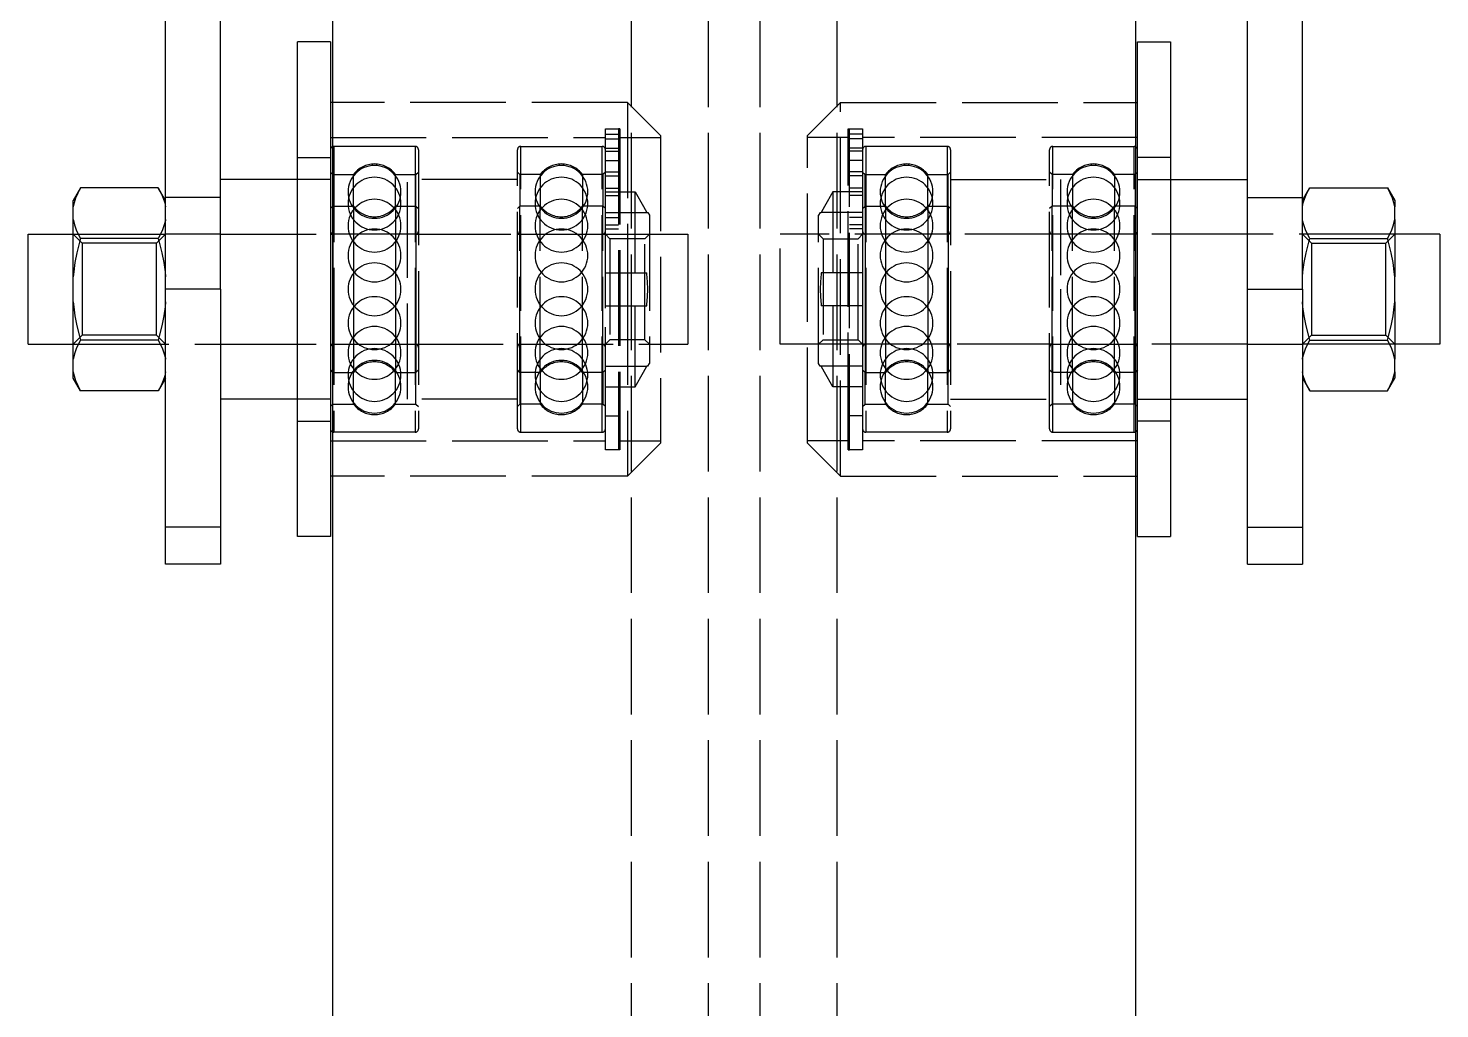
# Model space of a CAD drawing. Extents: x -2061 to 933, y -1034 to 399.
# Drawn here: x -949.7 to -821.4, y 17.4 to 106.6 of the extents above; entities that cross this region are included whole.
import ezdxf

# ---------------------------------------------------------------- set-up
doc = ezdxf.new("R2010")
doc.units = 0
doc.linetypes.add('DASHED', pattern=[11.05, 8.7, -2.35])
doc.linetypes.add('DOT', pattern=[2.2, 1.1, -1.1])
doc.layers.get('0').update_dxf_attribs({"linetype": 'CONTINUOUS'})
doc.layers.add('INVISIBLE', color=6, linetype='DOT')

msp = doc.modelspace()

# ---------------------------------------------------------------- linework, layer by layer
for p, q in [((-922.061476, 174.445422), (-922.061476, -125.554578)), ((-849.061476, 174.445422), (-849.061476, -125.554578)), ((-937.257005, 82.87299), (-937.257005, 142.87299)), ((-932.257005, 82.87299), (-932.257005, 142.87299)), ((-838.865948, 82.87299), (-838.865948, 142.87299)), ((-833.865948, 82.87299), (-833.865948, 142.87299)), ((-925.257005, 92.87299), (-932.257005, 92.87299)), ((-845.865948, 92.87299), (-838.865948, 92.87299)), ((-937.257005, 57.87299), (-937.257005, 82.87299)), ((-932.257005, 82.87299), (-937.257005, 82.87299)), ((-932.257005, 82.87299), (-932.257005, 57.87299)), ((-838.865948, 57.87299), (-838.865948, 82.87299)), ((-838.865948, 82.87299), (-833.865948, 82.87299)), ((-833.865948, 82.87299), (-833.865948, 57.87299)), ((-925.257005, 72.87299), (-932.257005, 72.87299)), ((-845.865948, 72.87299), (-838.865948, 72.87299)), ((-932.257005, 57.87299), (-937.257005, 57.87299)), ((-838.865948, 57.87299), (-833.865948, 57.87299))]:
    msp.add_line(p, q)
at = {"color": 6}
for p, q in [((-922.257005, 105.37299), (-925.257005, 105.37299)), ((-925.257005, 82.87299), (-925.257005, 105.37299)), ((-922.257005, 105.37299), (-922.257005, 60.37299)), ((-848.865948, 105.37299), (-845.865948, 105.37299)), ((-848.865948, 82.87299), (-848.865948, 105.37299)), ((-845.865948, 105.37299), (-845.865948, 60.37299)), ((-922.061476, 99.87299), (-922.257005, 99.87299)), ((-849.061476, 99.87299), (-848.865948, 99.87299)), ((-925.257005, 60.37299), (-925.257005, 82.87299)), ((-848.865948, 60.37299), (-848.865948, 82.87299)), ((-922.061476, 65.87299), (-922.257005, 65.87299)), ((-849.061476, 65.87299), (-848.865948, 65.87299)), ((-922.257005, 60.37299), (-925.257005, 60.37299)), ((-848.865948, 60.37299), (-845.865948, 60.37299))]:
    msp.add_line(p, q, dxfattribs=at)
at = {"color": 1}
for p, q in [((-944.988655, 92.110606), (-945.657005, 90.95299)), ((-945.444431, 91.15885), (-945.579277, 90.7339)), ((-945.251021, 91.613887), (-945.444431, 91.15885)), ((-944.988655, 92.110606), (-945.251021, 91.613887)), ((-937.925355, 92.110594), (-944.988655, 92.110594)), ((-937.257005, 90.95299), (-937.925355, 92.110606)), ((-937.925355, 92.110606), (-937.662989, 91.613887)), ((-937.662989, 91.613887), (-937.469579, 91.15885)), ((-937.469579, 91.15885), (-937.334732, 90.7339)), ((-833.865948, 90.95299), (-833.197598, 92.110606)), ((-833.78822, 90.7339), (-833.653374, 91.15885)), ((-833.653374, 91.15885), (-833.459964, 91.613887)), ((-833.459964, 91.613887), (-833.197598, 92.110606)), ((-833.197598, 92.110594), (-826.134297, 92.110594)), ((-826.134297, 92.110606), (-825.465948, 90.95299)), ((-825.871932, 91.613887), (-826.134297, 92.110606)), ((-825.678522, 91.15885), (-825.871932, 91.613887)), ((-825.543675, 90.7339), (-825.678522, 91.15885)), ((-945.579277, 90.7339), (-945.657007, 90.368283)), ((-945.657005, 90.368291), (-945.657005, 90.95299)), ((-945.657005, 89.234104), (-945.657005, 90.368282)), ((-937.334732, 90.7339), (-937.257003, 90.368283)), ((-833.865949, 90.368283), (-833.78822, 90.7339)), ((-825.465946, 90.368283), (-825.543675, 90.7339)), ((-825.465948, 90.95299), (-825.465948, 90.368291)), ((-825.465948, 89.234104), (-825.465948, 90.368282)), ((-945.657007, 89.234101), (-945.640664, 89.14078)), ((-945.657005, 84.007186), (-945.657005, 89.234095)), ((-945.640664, 89.14078), (-945.540259, 88.729395)), ((-945.540259, 88.729395), (-945.386948, 88.295616)), ((-937.373751, 88.729395), (-937.527062, 88.295616)), ((-937.273346, 89.14078), (-937.373751, 88.729395)), ((-937.257003, 89.234101), (-937.273346, 89.14078)), ((-833.849607, 89.140782), (-833.865949, 89.234101)), ((-833.749201, 88.729394), (-833.849607, 89.140782)), ((-833.595891, 88.295616), (-833.749201, 88.729394)), ((-825.736004, 88.295616), (-825.582694, 88.729394)), ((-825.582694, 88.729394), (-825.482288, 89.140782)), ((-825.482288, 89.140782), (-825.465946, 89.234101)), ((-825.465948, 89.234095), (-825.465948, 84.007186)), ((-945.386948, 88.295616), (-945.171825, 87.828867)), ((-945.171825, 87.828867), (-944.988655, 87.492264)), ((-944.988655, 87.492264), (-945.08449, 87.149345)), ((-937.925355, 87.491792), (-944.988655, 87.491792)), ((-937.742185, 87.828867), (-937.925355, 87.492264)), ((-937.925355, 87.492264), (-937.82952, 87.149345)), ((-937.527062, 88.295616), (-937.742185, 87.828867)), ((-833.380768, 87.828867), (-833.595891, 88.295616)), ((-833.197598, 87.492264), (-833.380768, 87.828867)), ((-833.293433, 87.149345), (-833.197598, 87.492264)), ((-833.197598, 87.491792), (-826.134297, 87.491792)), ((-826.134297, 87.492264), (-825.951128, 87.828867)), ((-826.038463, 87.149345), (-826.134297, 87.492264)), ((-825.951128, 87.828867), (-825.736004, 88.295616)), ((-945.322603, 86.186737), (-945.495406, 85.29976)), ((-945.08449, 87.149345), (-945.322603, 86.186737)), ((-937.82952, 87.149345), (-937.591407, 86.186737)), ((-937.591407, 86.186737), (-937.418604, 85.29976)), ((-833.704348, 85.299764), (-833.531546, 86.186732)), ((-833.531546, 86.186732), (-833.293433, 87.149345)), ((-825.800349, 86.186732), (-826.038463, 87.149345)), ((-825.627547, 85.299764), (-825.800349, 86.186732)), ((-945.495406, 85.29976), (-945.612691, 84.464295)), ((-937.418604, 85.29976), (-937.301319, 84.464295)), ((-833.821634, 84.464295), (-833.704348, 85.299764)), ((-825.510262, 84.464295), (-825.627547, 85.299764)), ((-945.612691, 84.464295), (-945.657005, 84.007186)), ((-945.657005, 81.738794), (-945.657005, 84.007186)), ((-937.301319, 84.464295), (-937.257005, 84.007186)), ((-833.865948, 84.007186), (-833.821634, 84.464295)), ((-825.465948, 84.007186), (-825.510262, 84.464295)), ((-825.465948, 81.738794), (-825.465948, 84.007186)), ((-945.657005, 81.738794), (-945.612691, 81.281685)), ((-945.657005, 76.511885), (-945.657005, 81.738794)), ((-945.612691, 81.281685), (-945.495405, 80.446216)), ((-937.301319, 81.281685), (-937.418605, 80.446216)), ((-937.257005, 81.738794), (-937.301319, 81.281685)), ((-833.821634, 81.281685), (-833.865948, 81.738794)), ((-833.704349, 80.44622), (-833.821634, 81.281685)), ((-825.627547, 80.44622), (-825.510262, 81.281685)), ((-825.510262, 81.281685), (-825.465948, 81.738794)), ((-825.465948, 81.738794), (-825.465948, 76.511885)), ((-945.495405, 80.446216), (-945.322604, 79.559248)), ((-937.418605, 80.446216), (-937.591406, 79.559248)), ((-833.531545, 79.559243), (-833.704349, 80.44622)), ((-825.80035, 79.559243), (-825.627547, 80.44622)), ((-945.322604, 79.559248), (-945.08449, 78.596635)), ((-945.08449, 78.596635), (-944.988655, 78.253716)), ((-937.82952, 78.596635), (-937.925355, 78.253716)), ((-937.591406, 79.559248), (-937.82952, 78.596635)), ((-833.293433, 78.596635), (-833.531545, 79.559243)), ((-833.197598, 78.253716), (-833.293433, 78.596635)), ((-826.134297, 78.253716), (-826.038463, 78.596635)), ((-826.038463, 78.596635), (-825.80035, 79.559243)), ((-945.386948, 77.450364), (-945.540259, 77.016586)), ((-945.171825, 77.917113), (-945.386948, 77.450364)), ((-944.988655, 78.253716), (-945.171825, 77.917113)), ((-937.925355, 78.254188), (-944.988655, 78.254188)), ((-937.925355, 78.253716), (-937.742185, 77.917113)), ((-937.742185, 77.917113), (-937.527062, 77.450364)), ((-937.527062, 77.450364), (-937.373751, 77.016586)), ((-833.749202, 77.016585), (-833.595891, 77.450364)), ((-833.595891, 77.450364), (-833.380768, 77.917113)), ((-833.380768, 77.917113), (-833.197598, 78.253716)), ((-833.197598, 78.254188), (-826.134297, 78.254188)), ((-825.951128, 77.917113), (-826.134297, 78.253716)), ((-825.736004, 77.450364), (-825.951128, 77.917113)), ((-825.582694, 77.016585), (-825.736004, 77.450364)), ((-945.640664, 76.605198), (-945.657007, 76.511879)), ((-945.657005, 75.377698), (-945.657005, 76.511876)), ((-945.540259, 77.016586), (-945.640664, 76.605198)), ((-937.373751, 77.016586), (-937.273345, 76.605198)), ((-937.273345, 76.605198), (-937.257003, 76.511879)), ((-833.865949, 76.511879), (-833.849607, 76.6052)), ((-833.849607, 76.6052), (-833.749202, 77.016585)), ((-825.482289, 76.6052), (-825.582694, 77.016585)), ((-825.465946, 76.511879), (-825.482289, 76.6052)), ((-825.465948, 75.377698), (-825.465948, 76.511876)), ((-945.657007, 75.377697), (-945.579277, 75.01208)), ((-945.657005, 74.79299), (-945.657005, 75.377689)), ((-944.988655, 73.635374), (-945.657005, 74.79299)), ((-945.579277, 75.01208), (-945.444431, 74.58713)), ((-945.444431, 74.58713), (-945.251021, 74.132093)), ((-937.257005, 74.79299), (-937.925355, 73.635374)), ((-937.469579, 74.58713), (-937.662989, 74.132093)), ((-937.334732, 75.01208), (-937.469579, 74.58713)), ((-937.257003, 75.377697), (-937.334732, 75.01208)), ((-833.78822, 75.01208), (-833.865949, 75.377697)), ((-833.865948, 74.79299), (-833.197598, 73.635374)), ((-833.653374, 74.58713), (-833.78822, 75.01208)), ((-833.459964, 74.132093), (-833.653374, 74.58713)), ((-826.134297, 73.635374), (-825.465948, 74.79299)), ((-825.871932, 74.132093), (-825.678522, 74.58713)), ((-825.678522, 74.58713), (-825.543675, 75.01208)), ((-825.543675, 75.01208), (-825.465946, 75.377697)), ((-825.465948, 75.377689), (-825.465948, 74.79299)), ((-945.251021, 74.132093), (-944.988655, 73.635374)), ((-937.925355, 73.635386), (-944.988655, 73.635386)), ((-944.988655, 73.635374), (-944.988655, 73.635374)), ((-937.662989, 74.132093), (-937.925355, 73.635374)), ((-937.925355, 73.635374), (-937.925355, 73.635374)), ((-833.197598, 73.635374), (-833.459964, 74.132093)), ((-833.197598, 73.635386), (-826.134297, 73.635386)), ((-833.197598, 73.635374), (-833.197598, 73.635374)), ((-826.134297, 73.635374), (-825.871932, 74.132093)), ((-826.134297, 73.635374), (-826.134297, 73.635374))]:
    msp.add_line(p, q, dxfattribs=at)
at = {"color": 2}
for p, q in [((-949.747481, 87.87299), (-945.657005, 87.87299)), ((-949.747481, 77.87299), (-949.747481, 87.87299)), ((-821.375472, 87.87299), (-825.465948, 87.87299)), ((-821.375472, 87.87299), (-821.375472, 82.87299)), ((-821.375472, 82.87299), (-821.375472, 77.87299)), ((-949.747481, 77.87299), (-945.657005, 77.87299)), ((-821.375472, 77.87299), (-825.465948, 77.87299))]:
    msp.add_line(p, q, dxfattribs=at)
at = {"layer": 'INVISIBLE', "linetype": 'DASHED'}
for p, q in [((-894.911476, 174.445422), (-894.911476, -125.554578)), ((-887.911476, 174.445422), (-887.911476, -125.554578)), ((-883.211476, 174.445422), (-883.211476, -125.554578)), ((-876.211476, 174.445422), (-876.211476, -125.554578)), ((-895.257005, 99.87299), (-922.061476, 99.87299)), ((-895.257005, 99.87299), (-895.257005, 82.87299)), ((-895.257005, 99.87299), (-892.257005, 96.87299)), ((-875.865948, 99.87299), (-878.865948, 96.87299)), ((-875.865948, 65.87299), (-875.865948, 99.87299)), ((-875.865948, 99.87299), (-849.061476, 99.87299)), ((-922.257005, 96.67299), (-897.257005, 96.67299)), ((-897.257005, 97.47299), (-896.057005, 97.47299)), ((-897.257005, 97.402687), (-897.257005, 97.47299)), ((-897.257005, 97.40107), (-897.257005, 97.402687)), ((-897.257005, 97.192455), (-897.257005, 97.40107)), ((-897.257005, 97.186004), (-897.257005, 97.192455)), ((-897.257005, 96.844319), (-897.257005, 97.186004)), ((-897.257005, 96.975507), (-896.057005, 96.975507)), ((-897.257005, 96.829911), (-897.257005, 96.844319)), ((-897.257005, 96.361631), (-897.257005, 96.829911)), ((-897.257005, 96.574706), (-896.057005, 96.574706)), ((-897.257005, 96.336301), (-897.257005, 96.361631)), ((-897.257005, 95.74904), (-897.257005, 96.336301)), ((-896.057005, 97.47299), (-896.057005, 68.27299)), ((-895.957005, 97.47299), (-896.057005, 97.47299)), ((-895.957005, 97.47299), (-895.957005, 68.27299)), ((-895.957005, 96.67299), (-892.257005, 96.67299)), ((-892.257005, 96.87299), (-892.257005, 68.87299)), ((-878.865948, 82.87299), (-878.865948, 96.87299)), ((-875.165948, 96.67299), (-878.865948, 96.67299)), ((-875.165948, 70.229019), (-875.165948, 97.47299)), ((-875.165948, 97.47299), (-873.865948, 97.47299)), ((-875.065948, 68.27299), (-875.065948, 97.47299)), ((-873.865948, 96.975507), (-875.065948, 96.975507)), ((-873.865948, 96.574706), (-875.065948, 96.574706)), ((-873.865948, 97.47299), (-873.865948, 97.402687)), ((-873.865948, 97.402687), (-873.865948, 97.40107)), ((-873.865948, 97.40107), (-873.865948, 97.192455)), ((-873.865948, 97.192455), (-873.865948, 97.186004)), ((-873.865948, 97.186004), (-873.865948, 96.844319)), ((-873.865948, 96.844319), (-873.865948, 96.829911)), ((-873.865948, 96.829911), (-873.865948, 96.361631)), ((-848.865948, 96.67299), (-873.865948, 96.67299)), ((-873.865948, 96.361631), (-873.865948, 96.336301)), ((-873.865948, 96.336301), (-873.865948, 95.74904)), ((-921.957005, 95.87299), (-921.957005, 82.87299)), ((-914.557005, 95.87299), (-921.957005, 95.87299)), ((-914.557005, 95.87299), (-914.557005, 82.87299)), ((-914.257005, 95.57299), (-914.257005, 82.87299)), ((-905.257005, 70.17299), (-905.257005, 95.57299)), ((-904.957005, 69.87299), (-904.957005, 95.87299)), ((-904.957005, 95.87299), (-897.557005, 95.87299)), ((-897.557005, 69.87299), (-897.557005, 95.87299)), ((-897.257005, 95.710036), (-897.257005, 95.74904)), ((-897.257005, 95.719386), (-896.057005, 95.719386)), ((-897.257005, 95.012446), (-897.257005, 95.710036)), ((-897.257005, 95.430026), (-896.057005, 95.430026)), ((-897.257005, 94.957288), (-897.257005, 95.012446)), ((-873.865948, 95.719386), (-875.065948, 95.719386)), ((-873.865948, 95.430026), (-875.065948, 95.430026)), ((-873.865948, 95.74904), (-873.865948, 95.710036)), ((-873.865948, 95.710036), (-873.865948, 95.012446)), ((-873.865948, 95.012446), (-873.865948, 94.957288)), ((-873.565948, 95.87299), (-873.565948, 82.87299)), ((-866.165948, 95.87299), (-873.565948, 95.87299)), ((-866.165948, 95.87299), (-866.165948, 82.87299)), ((-865.865948, 95.57299), (-865.865948, 82.87299)), ((-856.865948, 70.17299), (-856.865948, 95.57299)), ((-856.565948, 69.87299), (-856.565948, 95.87299)), ((-856.565948, 95.87299), (-849.165948, 95.87299)), ((-849.165948, 69.87299), (-849.165948, 95.87299)), ((-925.257005, 94.87299), (-922.257005, 94.87299)), ((-897.257005, 94.085472), (-897.257005, 94.957288)), ((-897.257005, 94.574706), (-896.057005, 94.574706)), ((-897.257005, 93.196749), (-897.257005, 94.085472)), ((-873.865948, 94.574706), (-875.065948, 94.574706)), ((-873.865948, 94.957288), (-873.865948, 94.158943)), ((-873.865948, 94.158943), (-873.865948, 94.085472)), ((-873.865948, 94.085472), (-873.865948, 93.196749)), ((-845.865948, 94.87299), (-848.865948, 94.87299)), ((-922.257005, 92.87299), (-925.257005, 92.87299)), ((-922.257005, 93.53799), (-922.032005, 93.31299)), ((-922.032005, 90.43299), (-922.032005, 93.31299)), ((-922.032005, 93.31299), (-920.177005, 93.31299)), ((-920.177005, 90.43299), (-920.177005, 93.31299)), ((-916.337005, 90.43299), (-916.337005, 93.31299)), ((-916.337005, 93.31299), (-914.482005, 93.31299)), ((-915.257005, 72.87299), (-915.257005, 92.87299)), ((-905.257005, 92.87299), (-915.257005, 92.87299)), ((-914.482005, 93.31299), (-914.257005, 93.53799)), ((-914.482005, 90.43299), (-914.482005, 93.31299)), ((-905.032005, 93.31299), (-905.257005, 93.53799)), ((-905.032005, 93.31299), (-905.032005, 90.43299)), ((-903.177005, 93.31299), (-905.032005, 93.31299)), ((-903.177005, 93.31299), (-903.177005, 90.43299)), ((-897.482005, 93.31299), (-899.337005, 93.31299)), ((-899.337005, 93.31299), (-899.337005, 90.43299)), ((-897.257005, 93.53799), (-897.482005, 93.31299)), ((-897.482005, 93.31299), (-897.482005, 90.43299)), ((-897.257005, 93.555542), (-896.057005, 93.555542)), ((-897.257005, 93.196749), (-896.057005, 93.196749)), ((-897.257005, 93.10318), (-897.257005, 93.196749)), ((-897.257005, 92.135132), (-897.257005, 93.10318)), ((-873.865948, 93.555542), (-875.065948, 93.555542)), ((-873.865948, 93.196749), (-875.065948, 93.196749)), ((-873.865948, 93.53799), (-873.640948, 93.31299)), ((-873.865948, 93.196749), (-873.865948, 93.10318)), ((-873.865948, 93.10318), (-873.865948, 92.135132)), ((-873.640948, 90.43299), (-873.640948, 93.31299)), ((-873.640948, 93.31299), (-871.785948, 93.31299)), ((-871.785948, 90.43299), (-871.785948, 93.31299)), ((-867.945948, 90.43299), (-867.945948, 93.31299)), ((-867.945948, 93.31299), (-866.090948, 93.31299)), ((-866.090948, 93.31299), (-865.865948, 93.53799)), ((-866.090948, 90.43299), (-866.090948, 93.31299)), ((-865.865948, 92.87299), (-855.865948, 92.87299)), ((-856.640948, 93.31299), (-856.865948, 93.53799)), ((-856.640948, 93.31299), (-856.640948, 90.43299)), ((-854.785948, 93.31299), (-856.640948, 93.31299)), ((-855.865948, 92.87299), (-855.865948, 82.87299)), ((-854.785948, 93.31299), (-854.785948, 90.43299)), ((-850.945948, 93.31299), (-850.945948, 90.43299)), ((-849.090948, 93.31299), (-850.945948, 93.31299)), ((-848.865948, 93.53799), (-849.090948, 93.31299)), ((-849.090948, 93.31299), (-849.090948, 90.43299)), ((-848.865948, 92.87299), (-845.865948, 92.87299)), ((-932.257005, 91.222355), (-937.257005, 91.222355)), ((-897.257005, 92.020089), (-897.257005, 92.135132)), ((-897.257005, 92.065378), (-896.057005, 92.065378)), ((-897.257005, 90.984315), (-897.257005, 92.020089)), ((-897.257005, 91.74711), (-894.556043, 91.747004)), ((-897.257005, 91.393566), (-896.057005, 91.393566)), ((-894.556043, 84.373614), (-894.556043, 91.747004)), ((-894.556041, 91.747001), (-893.798094, 90.412483)), ((-876.566911, 91.747001), (-877.324854, 90.412491)), ((-873.865948, 91.74711), (-876.56691, 91.74711)), ((-876.56691, 91.747004), (-876.56691, 84.373614)), ((-873.865948, 92.065378), (-875.065948, 92.065378)), ((-873.865948, 91.393566), (-875.065948, 91.393566)), ((-873.865948, 92.135132), (-873.865948, 92.020089)), ((-873.865948, 92.020089), (-873.865948, 90.984315)), ((-838.865948, 91.222355), (-833.865948, 91.222355)), ((-922.257005, 90.20799), (-922.032005, 90.43299)), ((-922.032005, 90.43299), (-922.032005, 82.87299)), ((-922.032005, 90.43299), (-920.177005, 90.43299)), ((-920.177005, 90.43299), (-920.177005, 82.87299)), ((-916.337005, 90.43299), (-916.337005, 82.87299)), ((-916.337005, 90.43299), (-914.482005, 90.43299)), ((-914.482005, 90.43299), (-914.482005, 82.87299)), ((-914.482005, 90.43299), (-914.257005, 90.20799)), ((-905.032005, 90.43299), (-905.257005, 90.20799)), ((-905.032005, 75.31299), (-905.032005, 90.43299)), ((-903.177005, 90.43299), (-905.032005, 90.43299)), ((-903.177005, 75.31299), (-903.177005, 90.43299)), ((-897.482005, 90.43299), (-899.337005, 90.43299)), ((-899.337005, 75.31299), (-899.337005, 90.43299)), ((-897.482005, 75.31299), (-897.482005, 90.43299)), ((-897.257005, 90.20799), (-897.482005, 90.43299)), ((-897.257005, 90.846872), (-897.257005, 90.984315)), ((-897.257005, 89.755382), (-897.257005, 90.846872)), ((-897.257005, 89.87299), (-893.493105, 89.87299)), ((-893.798094, 90.412483), (-893.493096, 89.872999)), ((-893.493096, 89.872999), (-893.401342, 89.87299)), ((-893.401342, 89.87299), (-893.257005, 89.62299)), ((-877.72161, 89.87299), (-877.865948, 89.62299)), ((-877.72161, 89.87299), (-877.629848, 89.872976)), ((-877.324854, 90.412491), (-877.629848, 89.872976)), ((-873.865948, 89.87299), (-877.629848, 89.87299)), ((-873.865948, 90.984315), (-873.865948, 90.846872)), ((-873.865948, 90.846872), (-873.865948, 89.755382)), ((-873.865948, 90.20799), (-873.640948, 90.43299)), ((-873.640948, 90.43299), (-873.640948, 82.87299)), ((-873.640948, 90.43299), (-871.785948, 90.43299)), ((-871.785948, 90.43299), (-871.785948, 82.87299)), ((-867.945948, 90.43299), (-867.945948, 82.87299)), ((-867.945948, 90.43299), (-866.090948, 90.43299)), ((-866.090948, 90.43299), (-866.090948, 82.87299)), ((-866.090948, 90.43299), (-865.865948, 90.20799)), ((-856.640948, 90.43299), (-856.865948, 90.20799)), ((-856.640948, 75.31299), (-856.640948, 90.43299)), ((-854.785948, 90.43299), (-856.640948, 90.43299)), ((-854.785948, 75.31299), (-854.785948, 90.43299)), ((-850.945948, 75.31299), (-850.945948, 90.43299)), ((-849.090948, 90.43299), (-850.945948, 90.43299)), ((-849.090948, 75.31299), (-849.090948, 90.43299)), ((-848.865948, 90.20799), (-849.090948, 90.43299)), ((-897.257005, 89.595088), (-897.257005, 89.755382)), ((-897.257005, 88.460168), (-897.257005, 89.595088)), ((-897.257005, 89.393566), (-896.057005, 89.393566)), ((-897.257005, 88.721753), (-896.057005, 88.721753)), ((-893.257005, 89.62299), (-893.257005, 76.12299)), ((-877.865948, 76.12299), (-877.865948, 89.62299)), ((-873.865948, 89.393566), (-875.065948, 89.393566)), ((-873.865948, 88.721753), (-875.065948, 88.721753)), ((-873.865948, 89.755382), (-873.865948, 89.595088)), ((-873.865948, 89.595088), (-873.865948, 88.460168)), ((-945.657005, 87.87299), (-944.845205, 87.06119)), ((-945.657005, 87.87299), (-937.257005, 87.87299)), ((-937.257005, 87.87299), (-938.068805, 87.06119)), ((-932.257005, 87.87299), (-937.257005, 87.87299)), ((-932.257005, 87.87299), (-922.257005, 87.87299)), ((-922.257005, 87.87299), (-921.957005, 87.87299)), ((-914.557005, 87.87299), (-921.957005, 87.87299)), ((-914.557005, 87.87299), (-905.257005, 87.87299)), ((-905.257005, 87.87299), (-897.259005, 87.87299)), ((-897.257005, 88.27707), (-897.257005, 88.460168)), ((-897.257005, 88.374402), (-896.057005, 88.374402)), ((-897.257005, 87.111146), (-897.257005, 88.27707)), ((-896.851105, 87.46709), (-897.257005, 87.87299)), ((-897.257005, 87.87299), (-893.257005, 87.87299)), ((-893.662905, 87.46709), (-896.851105, 87.46709)), ((-896.851105, 87.46709), (-896.851105, 78.27889)), ((-893.662905, 87.46709), (-893.257005, 87.87299)), ((-893.662905, 78.27889), (-893.662905, 87.46709)), ((-893.257005, 87.87299), (-889.747481, 87.87299)), ((-889.747481, 87.87299), (-889.747481, 82.87299)), ((-881.375472, 77.87299), (-881.375472, 87.87299)), ((-865.865948, 87.87299), (-881.375472, 87.87299)), ((-877.460048, 87.46709), (-877.865948, 87.87299)), ((-877.460048, 87.46709), (-874.271848, 87.46709)), ((-877.460048, 87.46709), (-877.460048, 78.27889)), ((-873.865948, 88.374402), (-875.065948, 88.374402)), ((-874.271848, 87.46709), (-873.865948, 87.87299)), ((-874.271848, 78.27889), (-874.271848, 87.46709)), ((-873.865948, 88.460168), (-873.865948, 88.27707)), ((-873.865948, 88.27707), (-873.865948, 87.111146)), ((-855.865948, 87.87299), (-865.865948, 87.87299)), ((-848.865948, 87.87299), (-855.865948, 87.87299)), ((-838.865948, 87.87299), (-848.865948, 87.87299)), ((-825.465948, 87.87299), (-838.865948, 87.87299)), ((-833.865948, 87.87299), (-833.054148, 87.06119)), ((-825.465948, 87.87299), (-826.277748, 87.06119)), ((-938.068805, 87.06119), (-944.845205, 87.06119)), ((-944.845205, 87.06119), (-944.845205, 82.87299)), ((-938.068805, 78.68479), (-938.068805, 87.06119)), ((-897.257005, 86.905807), (-897.257005, 87.111146)), ((-897.257005, 85.721309), (-897.257005, 86.905807)), ((-873.865948, 87.111146), (-873.865948, 86.905807)), ((-873.865948, 86.905807), (-873.865948, 85.721309)), ((-833.054148, 87.06119), (-826.277748, 87.06119)), ((-833.054148, 87.06119), (-833.054148, 82.87299)), ((-826.277748, 78.68479), (-826.277748, 87.06119)), ((-897.257005, 85.494807), (-897.257005, 85.721309)), ((-897.257005, 84.30404), (-897.257005, 85.494807)), ((-873.865948, 85.721309), (-873.865948, 85.494807)), ((-873.865948, 85.494807), (-873.865948, 84.30404)), ((-897.257005, 84.37299), (-894.556043, 84.373614)), ((-897.257005, 84.057975), (-897.257005, 84.30404)), ((-897.257005, 82.87299), (-897.257005, 84.057975)), ((-894.556041, 84.373614), (-893.493105, 84.373182)), ((-893.480525, 84.265418), (-893.493105, 84.373182)), ((-893.420903, 83.562512), (-893.480525, 84.265418)), ((-893.401342, 82.87299), (-893.420903, 83.562512)), ((-877.702051, 83.562498), (-877.72161, 82.87299)), ((-877.642432, 84.265381), (-877.702051, 83.562498)), ((-877.629857, 84.373002), (-877.642432, 84.265381)), ((-876.566911, 84.373614), (-877.629857, 84.373002)), ((-873.865948, 84.37299), (-876.56691, 84.37299)), ((-873.865948, 84.30404), (-873.865948, 84.057975)), ((-873.865948, 84.057975), (-873.865948, 82.87299)), ((-944.845205, 82.87299), (-944.845205, 78.68479)), ((-922.032005, 82.87299), (-922.032005, 75.31299)), ((-921.957005, 82.87299), (-921.957005, 69.87299)), ((-920.177005, 82.87299), (-920.177005, 75.31299)), ((-916.337005, 82.87299), (-916.337005, 75.31299)), ((-914.557005, 82.87299), (-914.557005, 69.87299)), ((-914.482005, 82.87299), (-914.482005, 75.31299)), ((-914.257005, 82.87299), (-914.257005, 70.17299)), ((-897.257005, 82.609468), (-897.257005, 82.87299)), ((-897.257005, 81.44194), (-897.257005, 82.609468)), ((-895.257005, 82.87299), (-895.257005, 65.87299)), ((-893.480521, 81.480599), (-893.420902, 82.183482)), ((-893.420902, 82.183482), (-893.401342, 82.87299)), ((-889.747481, 82.87299), (-889.747481, 77.87299)), ((-878.865948, 68.87299), (-878.865948, 82.87299)), ((-877.72161, 82.87299), (-877.70205, 82.183468)), ((-877.70205, 82.183468), (-877.642427, 81.480562)), ((-873.865948, 82.87299), (-873.865948, 82.609468)), ((-873.865948, 82.609468), (-873.865948, 81.44194)), ((-873.640948, 82.87299), (-873.640948, 75.31299)), ((-873.565948, 82.87299), (-873.565948, 69.87299)), ((-871.785948, 82.87299), (-871.785948, 75.31299)), ((-867.945948, 82.87299), (-867.945948, 75.31299)), ((-866.165948, 82.87299), (-866.165948, 69.87299)), ((-866.090948, 82.87299), (-866.090948, 75.31299)), ((-865.865948, 82.87299), (-865.865948, 70.17299)), ((-855.865948, 82.87299), (-855.865948, 72.87299)), ((-833.054148, 82.87299), (-833.054148, 78.68479)), ((-897.257005, 81.163556), (-897.257005, 81.44194)), ((-897.257005, 81.37299), (-894.556043, 81.37299)), ((-897.257005, 70.733534), (-897.257005, 81.163556)), ((-894.556043, 73.998976), (-894.556043, 81.372366)), ((-894.556041, 81.372366), (-893.493096, 81.372978)), ((-893.493096, 81.372978), (-893.480521, 81.480599)), ((-877.642427, 81.480562), (-877.629848, 81.372798)), ((-876.566911, 81.372366), (-877.629848, 81.372798)), ((-873.865948, 81.37299), (-876.56691, 81.372366)), ((-876.56691, 81.372366), (-876.56691, 73.998976)), ((-873.865948, 81.44194), (-873.865948, 81.163556)), ((-873.865948, 81.163556), (-873.865948, 80.024671)), ((-873.865948, 80.024671), (-873.865948, 79.734488)), ((-873.865948, 79.734488), (-873.865948, 78.634834)), ((-945.657005, 77.87299), (-944.845205, 78.68479)), ((-938.068805, 78.68479), (-944.845205, 78.68479)), ((-937.257005, 77.87299), (-938.068805, 78.68479)), ((-873.865948, 78.634834), (-873.865948, 78.336344)), ((-873.865948, 78.336344), (-873.865948, 77.285812)), ((-833.865948, 77.87299), (-833.054148, 78.68479)), ((-833.054148, 78.68479), (-826.277748, 78.68479)), ((-825.465948, 77.87299), (-826.277748, 78.68479)), ((-945.657005, 77.87299), (-932.257005, 77.87299)), ((-932.257005, 77.87299), (-922.257005, 77.87299)), ((-922.257005, 77.87299), (-915.257005, 77.87299)), ((-915.257005, 77.87299), (-905.257005, 77.87299)), ((-905.257005, 77.87299), (-889.747481, 77.87299)), ((-896.851105, 78.27889), (-897.257005, 77.87299)), ((-893.662905, 78.27889), (-896.851105, 78.27889)), ((-893.662905, 78.27889), (-893.257005, 77.87299)), ((-877.865948, 77.87299), (-881.375472, 77.87299)), ((-877.460048, 78.27889), (-877.865948, 77.87299)), ((-873.865948, 77.87299), (-877.865948, 77.87299)), ((-877.460048, 78.27889), (-874.271848, 78.27889)), ((-874.271848, 78.27889), (-873.865948, 77.87299)), ((-873.865948, 77.285812), (-873.865948, 76.982899)), ((-865.865948, 77.87299), (-873.863948, 77.87299)), ((-856.565948, 77.87299), (-865.865948, 77.87299)), ((-856.565948, 77.87299), (-849.165948, 77.87299)), ((-848.865948, 77.87299), (-849.165948, 77.87299)), ((-838.865948, 77.87299), (-848.865948, 77.87299)), ((-838.865948, 77.87299), (-833.865948, 77.87299)), ((-825.465948, 77.87299), (-833.865948, 77.87299)), ((-897.257005, 75.87299), (-893.493105, 75.87299)), ((-893.798099, 75.333489), (-893.493105, 75.873004)), ((-893.401342, 75.87299), (-893.493105, 75.873004)), ((-893.401342, 75.87299), (-893.257005, 76.12299)), ((-877.72161, 75.87299), (-877.865948, 76.12299)), ((-877.629857, 75.872981), (-877.72161, 75.87299)), ((-877.324858, 75.333497), (-877.629857, 75.872981)), ((-873.865948, 75.87299), (-877.629848, 75.87299)), ((-873.865948, 76.982899), (-873.865948, 75.990598)), ((-873.865948, 75.990598), (-873.865948, 75.68749)), ((-922.257005, 75.53799), (-922.032005, 75.31299)), ((-922.032005, 72.43299), (-922.032005, 75.31299)), ((-922.032005, 75.31299), (-920.177005, 75.31299)), ((-920.177005, 72.43299), (-920.177005, 75.31299)), ((-916.337005, 72.43299), (-916.337005, 75.31299)), ((-916.337005, 75.31299), (-914.482005, 75.31299)), ((-914.482005, 75.31299), (-914.257005, 75.53799)), ((-914.482005, 72.43299), (-914.482005, 75.31299)), ((-905.032005, 75.31299), (-905.257005, 75.53799)), ((-905.032005, 75.31299), (-905.032005, 72.43299)), ((-903.177005, 75.31299), (-905.032005, 75.31299)), ((-903.177005, 75.31299), (-903.177005, 72.43299)), ((-899.337005, 75.31299), (-899.337005, 72.43299)), ((-897.482005, 75.31299), (-899.337005, 75.31299)), ((-897.257005, 75.53799), (-897.482005, 75.31299)), ((-897.482005, 75.31299), (-897.482005, 72.43299)), ((-894.556041, 73.998979), (-893.798099, 75.333489)), ((-876.566911, 73.998979), (-877.324858, 75.333497)), ((-873.865948, 75.68749), (-873.865948, 74.761665)), ((-873.865948, 75.53799), (-873.640948, 75.31299)), ((-873.865948, 74.761665), (-873.865948, 74.462879)), ((-873.865948, 74.462879), (-873.865948, 73.610848)), ((-873.640948, 72.43299), (-873.640948, 75.31299)), ((-873.640948, 75.31299), (-871.785948, 75.31299)), ((-871.785948, 72.43299), (-871.785948, 75.31299)), ((-867.945948, 72.43299), (-867.945948, 75.31299)), ((-867.945948, 75.31299), (-866.090948, 75.31299)), ((-866.090948, 75.31299), (-865.865948, 75.53799)), ((-866.090948, 72.43299), (-866.090948, 75.31299)), ((-856.640948, 75.31299), (-856.865948, 75.53799)), ((-856.640948, 75.31299), (-856.640948, 72.43299)), ((-854.785948, 75.31299), (-856.640948, 75.31299)), ((-854.785948, 75.31299), (-854.785948, 72.43299)), ((-850.945948, 75.31299), (-850.945948, 72.43299)), ((-849.090948, 75.31299), (-850.945948, 75.31299)), ((-848.865948, 75.53799), (-849.090948, 75.31299)), ((-849.090948, 75.31299), (-849.090948, 72.43299)), ((-897.257005, 73.99887), (-894.556043, 73.99887)), ((-873.865948, 73.99887), (-876.56691, 73.998976)), ((-873.865948, 73.610848), (-873.865948, 73.321133)), ((-873.865948, 73.321133), (-873.865948, 72.549231)), ((-922.257005, 72.87299), (-925.257005, 72.87299)), ((-922.257005, 72.20799), (-922.032005, 72.43299)), ((-922.032005, 72.43299), (-920.177005, 72.43299)), ((-916.337005, 72.43299), (-914.482005, 72.43299)), ((-905.257005, 72.87299), (-915.257005, 72.87299)), ((-914.482005, 72.43299), (-914.257005, 72.20799)), ((-905.032005, 72.43299), (-905.257005, 72.20799)), ((-903.177005, 72.43299), (-905.032005, 72.43299)), ((-897.482005, 72.43299), (-899.337005, 72.43299)), ((-897.257005, 72.20799), (-897.482005, 72.43299)), ((-873.865948, 72.549231), (-873.865948, 72.273503)), ((-873.865948, 72.20799), (-873.640948, 72.43299)), ((-873.865948, 72.273503), (-873.865948, 71.587037)), ((-873.640948, 72.43299), (-871.785948, 72.43299)), ((-867.945948, 72.43299), (-866.090948, 72.43299)), ((-866.090948, 72.43299), (-865.865948, 72.20799)), ((-865.865948, 72.87299), (-855.865948, 72.87299)), ((-856.640948, 72.43299), (-856.865948, 72.20799)), ((-854.785948, 72.43299), (-856.640948, 72.43299)), ((-849.090948, 72.43299), (-850.945948, 72.43299)), ((-848.865948, 72.20799), (-849.090948, 72.43299)), ((-848.865948, 72.87299), (-845.865948, 72.87299)), ((-925.257005, 70.87299), (-922.257005, 70.87299)), ((-897.257005, 71.36581), (-896.057005, 71.36581)), ((-897.257005, 70.500846), (-897.257005, 70.733534)), ((-873.865948, 71.36581), (-875.065948, 71.36581)), ((-873.865948, 71.587037), (-873.865948, 71.330309)), ((-873.865948, 71.330309), (-873.865948, 70.733534)), ((-873.865948, 70.733534), (-873.865948, 70.035922)), ((-845.865948, 70.87299), (-848.865948, 70.87299)), ((-914.557005, 69.87299), (-921.957005, 69.87299)), ((-904.957005, 69.87299), (-897.557005, 69.87299)), ((-897.257005, 69.99694), (-897.257005, 70.500846)), ((-897.257005, 69.409661), (-897.257005, 69.99694)), ((-897.257005, 69.384349), (-897.257005, 69.409661)), ((-897.257005, 68.916055), (-897.257005, 69.384349)), ((-875.165948, 68.27299), (-875.165948, 70.229019)), ((-873.865948, 70.035922), (-873.865948, 69.409661)), ((-873.865948, 69.409661), (-873.865948, 69.384349)), ((-873.865948, 69.384349), (-873.865948, 68.916055)), ((-866.165948, 69.87299), (-873.565948, 69.87299)), ((-856.565948, 69.87299), (-849.165948, 69.87299)), ((-922.257005, 69.07299), (-897.257005, 69.07299)), ((-897.257005, 68.901661), (-897.257005, 68.916055)), ((-897.257005, 68.559967), (-897.257005, 68.901661)), ((-897.257005, 68.553525), (-897.257005, 68.559967)), ((-897.257005, 68.344906), (-897.257005, 68.553525)), ((-897.257005, 68.343293), (-897.257005, 68.344906)), ((-897.257005, 68.27299), (-897.257005, 68.343293)), ((-895.957005, 68.27299), (-897.257005, 68.27299)), ((-895.957005, 69.07299), (-892.257005, 69.07299)), ((-895.257005, 65.87299), (-892.257005, 68.87299)), ((-875.165948, 69.07299), (-878.865948, 69.07299)), ((-875.865948, 65.87299), (-878.865948, 68.87299)), ((-875.165948, 68.27299), (-875.065948, 68.27299)), ((-873.865948, 68.27299), (-875.065948, 68.27299)), ((-848.865948, 69.07299), (-873.865948, 69.07299)), ((-873.865948, 68.916055), (-873.865948, 68.901661)), ((-873.865948, 68.901661), (-873.865948, 68.559967)), ((-873.865948, 68.559967), (-873.865948, 68.553525)), ((-873.865948, 68.553525), (-873.865948, 68.344906)), ((-873.865948, 68.344906), (-873.865948, 68.343293)), ((-873.865948, 68.343293), (-873.865948, 68.27299)), ((-895.257005, 65.87299), (-922.061476, 65.87299)), ((-875.865948, 65.87299), (-849.061476, 65.87299)), ((-932.257005, 61.222355), (-937.257005, 61.222355)), ((-838.865948, 61.222355), (-833.865948, 61.222355))]:
    msp.add_line(p, q, dxfattribs=at)
for centre, radius, start, end in [((-921.957005, 95.57299), 0.3, 90, 180), ((-914.557005, 95.57299), 0.3, 0, 90), ((-904.957005, 95.57299), 0.3, 90, 180), ((-897.557005, 95.57299), 0.3, 0, 90), ((-873.565948, 95.57299), 0.3, 90, 180), ((-866.165948, 95.57299), 0.3, 0, 90), ((-856.565948, 95.57299), 0.3, 90, 180), ((-849.165948, 95.57299), 0.3, 0, 90), ((-918.257005, 91.73626), 2.4, 90, 180), ((-918.257005, 91.87299), 2.4, 36.869898, 143.130102), ((-918.257005, 91.73626), 2.4, 0, 90), ((-901.257005, 91.73626), 2.4, 90, 180), ((-901.257005, 91.87299), 2.4, 36.869898, 143.130102), ((-901.257005, 91.73626), 2.4, 0, 90), ((-869.865948, 91.73626), 2.4, 90, 180), ((-869.865948, 91.87299), 2.4, 36.869898, 143.130102), ((-869.865948, 91.73626), 2.4, 0, 90), ((-852.865948, 91.73626), 2.4, 90, 180), ((-852.865948, 91.87299), 2.4, 36.869898, 143.130102), ((-852.865948, 91.73626), 2.4, 0, 90), ((-918.257005, 90.667219), 2.4, 90, 180), ((-918.257005, 90.667219), 2.4, 0, 90), ((-901.257005, 90.667219), 2.4, 90, 180), ((-901.257005, 90.667219), 2.4, 0, 90), ((-869.865948, 90.667219), 2.4, 90, 180), ((-869.865948, 90.667219), 2.4, 0, 90), ((-852.865948, 90.667219), 2.4, 90, 180), ((-852.865948, 90.667219), 2.4, 0, 90), ((-918.257005, 91.73626), 2.4, 180, 270), ((-918.257005, 91.73626), 2.4, 270, 0), ((-901.257005, 91.73626), 2.4, 180, 270), ((-901.257005, 91.73626), 2.4, 270, 0), ((-869.865948, 91.73626), 2.4, 180, 270), ((-869.865948, 91.73626), 2.4, 270, 0), ((-852.865948, 91.73626), 2.4, 180, 270), ((-852.865948, 91.73626), 2.4, 270, 0), ((-918.257005, 88.658078), 2.4, 90, 180), ((-918.257005, 90.667219), 2.4, 180, 270), ((-918.257005, 91.87299), 2.4, 216.869898, 323.130102), ((-918.257005, 88.658078), 2.4, 0, 90), ((-918.257005, 90.667219), 2.4, 270, 0), ((-901.257005, 88.658078), 2.4, 90, 180), ((-901.257005, 90.667219), 2.4, 180, 270), ((-901.257005, 91.87299), 2.4, 216.869898, 323.130102), ((-901.257005, 88.658078), 2.4, 0, 90), ((-901.257005, 90.667219), 2.4, 270, 0), ((-869.865948, 88.658078), 2.4, 90, 180), ((-869.865948, 90.667219), 2.4, 180, 270), ((-869.865948, 91.87299), 2.4, 216.869898, 323.130102), ((-869.865948, 88.658078), 2.4, 0, 90), ((-869.865948, 90.667219), 2.4, 270, 0), ((-852.865948, 88.658078), 2.4, 90, 180), ((-852.865948, 90.667219), 2.4, 180, 270), ((-852.865948, 91.87299), 2.4, 216.869898, 323.130102), ((-852.865948, 88.658078), 2.4, 0, 90), ((-852.865948, 90.667219), 2.4, 270, 0), ((-918.257005, 88.658078), 2.4, 180, 270), ((-918.257005, 88.658078), 2.4, 270, 0), ((-901.257005, 88.658078), 2.4, 180, 270), ((-901.257005, 88.658078), 2.4, 270, 0), ((-869.865948, 88.658078), 2.4, 180, 270), ((-869.865948, 88.658078), 2.4, 270, 0), ((-852.865948, 88.658078), 2.4, 180, 270), ((-852.865948, 88.658078), 2.4, 270, 0), ((-921.957005, 88.17299), 0.3, 180, 270), ((-918.257005, 85.951171), 2.4, 90, 180), ((-918.257005, 85.951171), 2.4, 0, 90), ((-914.557005, 88.17299), 0.3, 270, 0), ((-904.957005, 88.17299), 0.3, 180, 270), ((-901.257005, 85.951171), 2.4, 90, 180), ((-901.257005, 85.951171), 2.4, 0, 90), ((-897.557005, 88.17299), 0.3, 270, 0), ((-873.565948, 88.17299), 0.3, 180, 270), ((-869.865948, 85.951171), 2.4, 90, 180), ((-869.865948, 85.951171), 2.4, 0, 90), ((-866.165948, 88.17299), 0.3, 270, 0), ((-856.565948, 88.17299), 0.3, 180, 270), ((-852.865948, 85.951171), 2.4, 90, 180), ((-852.865948, 85.951171), 2.4, 0, 90), ((-849.165948, 88.17299), 0.3, 270, 0), ((-918.257005, 85.951171), 2.4, 180, 270), ((-918.257005, 82.87299), 2.4, 90, 180), ((-918.257005, 85.951171), 2.4, 270, 0), ((-918.257005, 82.87299), 2.4, 0, 90), ((-901.257005, 85.951171), 2.4, 180, 270), ((-901.257005, 82.87299), 2.4, 90, 180), ((-901.257005, 85.951171), 2.4, 270, 0), ((-901.257005, 82.87299), 2.4, 0, 90), ((-869.865948, 85.951171), 2.4, 180, 270), ((-869.865948, 82.87299), 2.4, 90, 180), ((-869.865948, 85.951171), 2.4, 270, 0), ((-869.865948, 82.87299), 2.4, 0, 90), ((-852.865948, 85.951171), 2.4, 180, 270), ((-852.865948, 82.87299), 2.4, 90, 180), ((-852.865948, 85.951171), 2.4, 270, 0), ((-852.865948, 82.87299), 2.4, 0, 90), ((-918.257005, 82.87299), 2.4, 180, 270), ((-918.257005, 79.794809), 2.4, 90, 180), ((-918.257005, 82.87299), 2.4, 270, 0), ((-918.257005, 79.794809), 2.4, 0, 90), ((-901.257005, 82.87299), 2.4, 180, 270), ((-901.257005, 79.794809), 2.4, 90, 180), ((-901.257005, 82.87299), 2.4, 270, 0), ((-901.257005, 79.794809), 2.4, 0, 90), ((-869.865948, 82.87299), 2.4, 180, 270), ((-869.865948, 79.794809), 2.4, 90, 180), ((-869.865948, 82.87299), 2.4, 270, 0), ((-869.865948, 79.794809), 2.4, 0, 90), ((-852.865948, 82.87299), 2.4, 180, 270), ((-852.865948, 79.794809), 2.4, 90, 180), ((-852.865948, 82.87299), 2.4, 270, 0), ((-852.865948, 79.794809), 2.4, 0, 90), ((-918.257005, 79.794809), 2.4, 180, 270), ((-918.257005, 79.794809), 2.4, 270, 0), ((-901.257005, 79.794809), 2.4, 180, 270), ((-901.257005, 79.794809), 2.4, 270, 0), ((-869.865948, 79.794809), 2.4, 180, 270), ((-869.865948, 79.794809), 2.4, 270, 0), ((-852.865948, 79.794809), 2.4, 180, 270), ((-852.865948, 79.794809), 2.4, 270, 0), ((-918.257005, 77.087902), 2.4, 90, 180), ((-918.257005, 77.087902), 2.4, 0, 90), ((-901.257005, 77.087902), 2.4, 90, 180), ((-901.257005, 77.087902), 2.4, 0, 90), ((-869.865948, 77.087902), 2.4, 90, 180), ((-869.865948, 77.087902), 2.4, 0, 90), ((-852.865948, 77.087902), 2.4, 90, 180), ((-852.865948, 77.087902), 2.4, 0, 90), ((-921.957005, 77.57299), 0.3, 90, 180), ((-918.257005, 75.078761), 2.4, 90, 180), ((-918.257005, 77.087902), 2.4, 180, 270), ((-918.257005, 75.078761), 2.4, 0, 90), ((-918.257005, 77.087902), 2.4, 270, 0), ((-914.557005, 77.57299), 0.3, 0, 90), ((-904.957005, 77.57299), 0.3, 90, 180), ((-901.257005, 75.078761), 2.4, 90, 180), ((-901.257005, 77.087902), 2.4, 180, 270), ((-901.257005, 75.078761), 2.4, 0, 90), ((-901.257005, 77.087902), 2.4, 270, 0), ((-897.557005, 77.57299), 0.3, 0, 90), ((-873.565948, 77.57299), 0.3, 90, 180), ((-869.865948, 75.078761), 2.4, 90, 180), ((-869.865948, 77.087902), 2.4, 180, 270), ((-869.865948, 75.078761), 2.4, 0, 90), ((-869.865948, 77.087902), 2.4, 270, 0), ((-866.165948, 77.57299), 0.3, 0, 90), ((-856.565948, 77.57299), 0.3, 90, 180), ((-852.865948, 75.078761), 2.4, 90, 180), ((-852.865948, 77.087902), 2.4, 180, 270), ((-852.865948, 75.078761), 2.4, 0, 90), ((-852.865948, 77.087902), 2.4, 270, 0), ((-849.165948, 77.57299), 0.3, 0, 90), ((-918.257005, 74.00972), 2.4, 90, 180), ((-918.257005, 73.87299), 2.4, 36.869898, 143.130102), ((-918.257005, 74.00972), 2.4, 0, 90), ((-901.257005, 74.00972), 2.4, 90, 180), ((-901.257005, 73.87299), 2.4, 36.869898, 143.130102), ((-901.257005, 74.00972), 2.4, 0, 90), ((-869.865948, 74.00972), 2.4, 90, 180), ((-869.865948, 73.87299), 2.4, 36.869898, 143.130102), ((-869.865948, 74.00972), 2.4, 0, 90), ((-852.865948, 74.00972), 2.4, 90, 180), ((-852.865948, 73.87299), 2.4, 36.869898, 143.130102), ((-852.865948, 74.00972), 2.4, 0, 90), ((-918.257005, 75.078761), 2.4, 180, 270), ((-918.257005, 75.078761), 2.4, 270, 0), ((-901.257005, 75.078761), 2.4, 180, 270), ((-901.257005, 75.078761), 2.4, 270, 0), ((-869.865948, 75.078761), 2.4, 180, 270), ((-869.865948, 75.078761), 2.4, 270, 0), ((-852.865948, 75.078761), 2.4, 180, 270), ((-852.865948, 75.078761), 2.4, 270, 0), ((-918.257005, 74.00972), 2.4, 180, 270), ((-918.257005, 74.00972), 2.4, 270, 0), ((-901.257005, 74.00972), 2.4, 180, 270), ((-901.257005, 74.00972), 2.4, 270, 0), ((-869.865948, 74.00972), 2.4, 180, 270), ((-869.865948, 74.00972), 2.4, 270, 0), ((-852.865948, 74.00972), 2.4, 180, 270), ((-852.865948, 74.00972), 2.4, 270, 0), ((-918.257005, 73.87299), 2.4, 216.869898, 323.130102), ((-901.257005, 73.87299), 2.4, 216.869898, 323.130102), ((-869.865948, 73.87299), 2.4, 216.869898, 323.130102), ((-852.865948, 73.87299), 2.4, 216.869898, 323.130102), ((-921.957005, 70.17299), 0.3, 180, 270), ((-914.557005, 70.17299), 0.3, 270, 0), ((-904.957005, 70.17299), 0.3, 180, 270), ((-897.557005, 70.17299), 0.3, 270, 0), ((-873.565948, 70.17299), 0.3, 180, 270), ((-866.165948, 70.17299), 0.3, 270, 0), ((-856.565948, 70.17299), 0.3, 180, 270), ((-849.165948, 70.17299), 0.3, 270, 0)]:
    msp.add_arc(centre, radius, start, end, dxfattribs=at)

doc.saveas('drawing.dxf')
